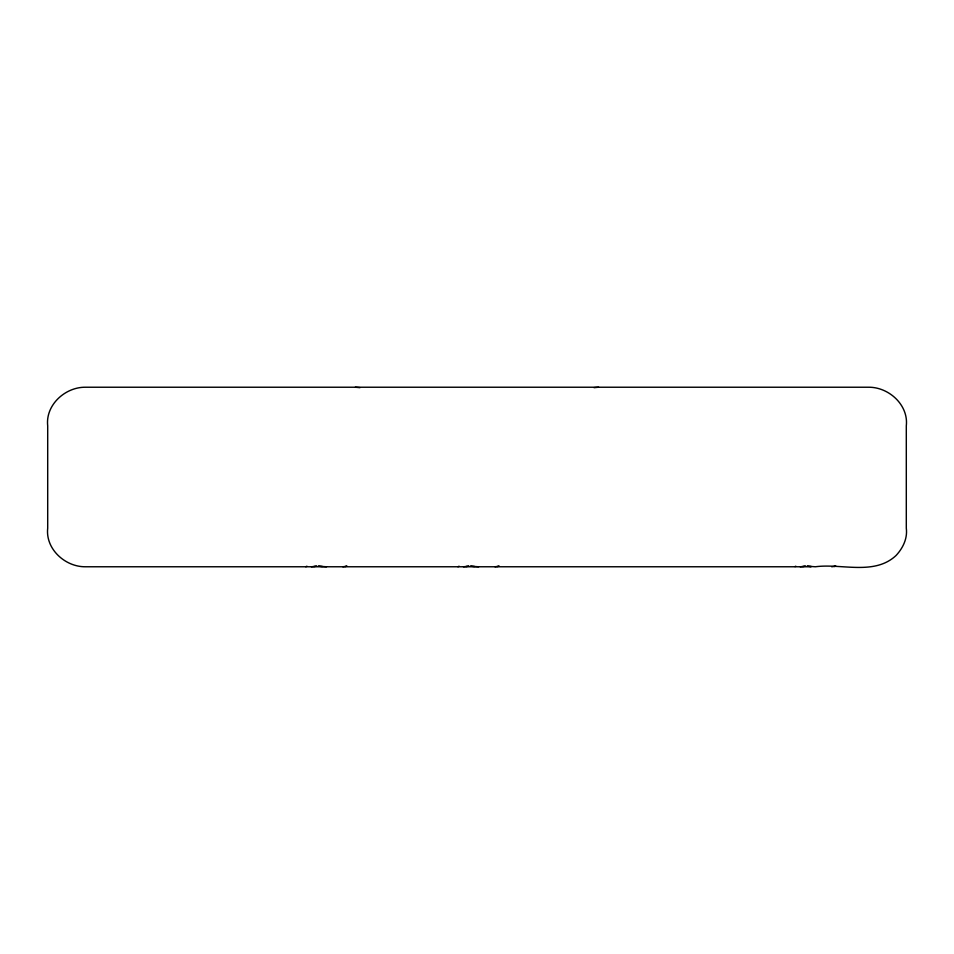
<?xml version="1.0" encoding="UTF-8"?>
<svg xmlns="http://www.w3.org/2000/svg" width="954" height="954" viewBox="0 0 954 954"><rect width="100%" height="100%" fill="white"/><g stroke="black" fill="none" stroke-linecap="round" stroke-linejoin="round"><path stroke-width="1.43" d="M322.345 566.473L318.266 566.187L326.483 566.771M474.496 566.473L470.429 566.187L478.646 566.771M811.198 566.473L807.132 566.187L815.348 566.771C841.595 563.23 874.377 575.822 896.092 555.466C902.937 548.073 907.648 538.461 906.3 528.182L906.3 425.818C908.661 405.021 888.901 387.145 868.808 387.229L85.192 387.229C65.099 387.145 45.339 405.021 47.7 425.818L47.7 528.182C45.339 548.979 65.099 566.855 85.192 566.771L793.978 566.771M305.793 566.771L306.926 566.187M457.944 566.771L459.089 566.187M795.791 566.187L794.646 566.771L811.007 566.771M345.276 566.473L347.101 566.187L342.844 566.771M497.439 566.473L499.264 566.187L494.995 566.771M834.142 566.473L835.966 566.187L831.697 566.771M594.032 387.658L598.647 387.229M311.374 566.771L316.764 566.187L313.902 566.473M463.525 566.771L468.927 566.187L466.065 566.473M800.227 566.771L805.629 566.187L802.767 566.473M355.353 387.229L359.968 387.658"/></g></svg>
